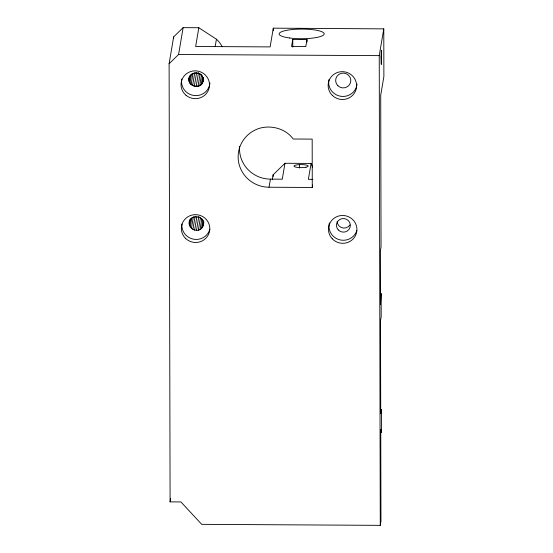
<?xml version="1.0" encoding="UTF-8"?>
<svg xmlns="http://www.w3.org/2000/svg" width="553" height="553" viewBox="0 0 553 553"><rect width="100%" height="100%" fill="white"/><g stroke="black" fill="none" stroke-linecap="round" stroke-linejoin="round"><path stroke-width="0.83" d="M299.47 168.057L299.526 164.628M202.972 81.533C205.446 73.031 191.469 69.222 189.264 77.835C186.617 87.471 203.041 89.876 203.255 79.86M189.32 223.46C189.161 213.278 206.131 215.566 203.317 225.341C200.096 235.46 185.158 228.679 190.025 219.271M189.036 79.625C188.919 69.92 205.087 71.434 203.006 81.028C201.147 91.051 185.117 85.556 189.596 76.279M189.278 81.422L190.26 75.567M189.997 83.095L191.4 74.731M198.824 27.74L195.651 46.487L270.127 46.901L273.293 28.155L383.782 28.867L383.886 76.494L380.713 95.24L381.045 247.011L380.36 251.062L380.478 304.413L381.148 293.408L381.197 316.599L380.519 320.65L380.72 413.437L381.404 409.393L381.452 432.591L380.754 429.674L380.955 521.299L380.27 525.35L201.721 524.348L180.914 501.937L170.089 501.875L169.114 63.733L173.656 36.878L183.126 27.65L198.824 27.74L216.43 39.201A25.936 25.32 9.6 0 1 222.175 46.77M169.114 63.733L178.584 54.505L183.126 27.65M191.11 84.554L192.949 73.673M192.589 85.66L194.704 73.107M194.297 86.379L196.564 72.982M196.135 86.641L198.548 72.402M197.974 86.42L200.103 73.846M199.681 85.736L201.527 74.842M215.193 46.535L216.43 39.201M189.561 225.265L190.702 218.559M190.28 226.944L191.836 217.73M191.414 228.396L193.398 216.658M192.893 229.509L195.161 216.099M194.608 230.214L196.875 216.804M196.453 230.463L198.859 216.216M198.292 230.235L200.421 217.661M200.006 229.55L201.852 218.656M201.479 228.451L202.896 220.073M202.612 227.013L203.601 221.152M203.552 223.543L203.836 221.864M203.317 225.341L203.739 222.824M170.089 501.875L170.656 498.523M292.765 39.422L291.562 46.514L305.802 46.597L307.005 39.505L292.765 39.422L292.779 47.143M312.687 185.041L312.272 187.474L269.041 187.225L270.417 179.124A30.864 30.132 9.6 0 1 239.594 146.434M272.283 179.836L273.134 174.81L284.968 163.28L311.069 163.425L312.659 167.289M284.968 163.28L282.279 179.186L270.417 179.124M311.069 163.425L308.38 179.331L312.894 179.359M201.147 84.637L202.571 76.252M202.26 83.206L203.262 77.337M380.27 525.35L379.24 55.632L383.782 28.867M178.584 54.505L379.24 55.632M312.272 187.474L312.175 139.114L293.201 139.01C286.06 129.105 272.608 125.144 260.933 127.902A30.864 30.132 9.6 0 0 238.405 160.84A30.864 30.132 9.6 0 0 269.041 187.225M307.005 39.505L307.005 42.076M273.293 28.155L273.3 30.719M273.134 174.81L273.134 176.462M173.656 36.878L173.663 38.592M209.96 82.998A14.247 13.908 9.6 0 1 193.833 95.482A14.247 13.908 9.6 0 1 181.792 78.989M356.823 230.518A14.247 13.908 9.6 0 1 339.404 239.739A14.247 13.908 9.6 0 1 329.394 222.88M209.857 229.205A14.247 13.908 9.6 0 1 193.529 239.2A14.247 13.908 9.6 0 1 181.93 224M357.051 84.07A14.247 13.908 9.6 0 1 340.689 96.27A14.247 13.908 9.6 0 1 328.959 79.563M349.966 224.933A6.961 6.795 9.6 0 1 337.116 221.587M381.093 56.98L381.294 64.431L381.397 50.199L381.093 56.98M305.968 167.206L304.454 167.441A7.12 1.521 -0.1 0 1 297.334 167.4L295.903 167.151A7.12 1.521 -0.1 0 1 295.627 165.147A7.12 1.521 -0.1 0 1 304.897 164.808L306.334 165.057A7.12 1.521 -0.1 0 1 305.968 167.206M338.291 229.944A6.961 6.795 9.6 0 0 350.035 227.38A6.961 6.795 9.6 0 0 341.809 218.698A6.961 6.795 9.6 0 0 338.291 229.944M289.675 37.998A22.555 4.818 -0.1 0 0 324.196 34.016A22.555 4.818 -0.1 0 0 291.085 29.662A22.555 4.818 -0.1 0 0 289.675 37.998M337.876 85.729A7.597 7.417 9.6 0 0 350.567 82.473A7.597 7.417 9.6 0 0 341.249 73.328A7.597 7.417 9.6 0 0 337.876 85.729M332.332 95.365A14.247 13.908 9.6 0 0 356.132 89.261A14.247 13.908 9.6 0 0 338.664 72.111A14.247 13.908 9.6 0 0 332.332 95.365M185.953 95.213A14.247 13.908 9.6 0 0 209.248 87.478A14.247 13.908 9.6 0 0 190.591 71.572A14.247 13.908 9.6 0 0 185.953 95.213M185.531 238.357A14.247 13.908 9.6 0 0 209.338 232.246A14.247 13.908 9.6 0 0 191.863 215.103A14.247 13.908 9.6 0 0 185.531 238.357M332.284 238.813A14.247 13.908 9.6 0 0 356.312 233.56A14.247 13.908 9.6 0 0 339.487 215.808A14.247 13.908 9.6 0 0 332.284 238.813"/></g></svg>
